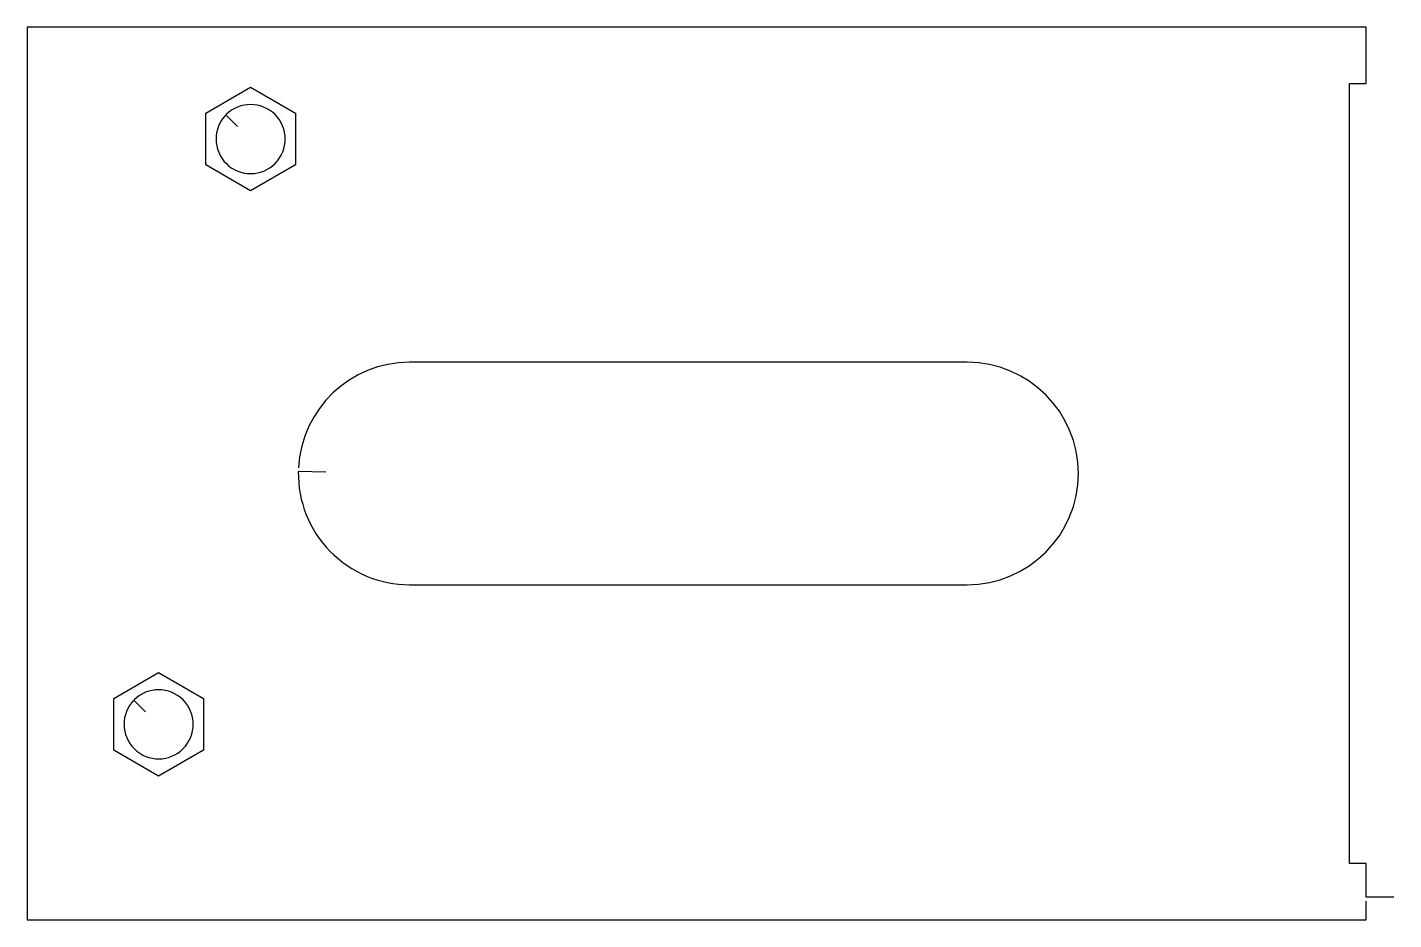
# Model space of a CAD drawing. Extents: x 5 to 250, y 1767 to 1927.
import ezdxf

# ---------------------------------------------------------------- set-up
doc = ezdxf.new("R2010")
doc.units = 0

msp = doc.modelspace()

# ---------------------------------------------------------------- linework, layer by layer
for p, q in [((245.05, 1927.05), (4.95, 1927.05)), ((4.95, 1927.05), (4.95, 1766.95)), ((245.05, 1916.95), (245.05, 1927.05)), ((36.95, 1911.65), (45, 1916.3)), ((45, 1916.3), (53.05, 1911.65)), ((242.05, 1777.05), (242.05, 1916.95)), ((242.05, 1916.95), (245.05, 1916.95)), ((36.95, 1902.35), (36.95, 1911.65)), ((53.05, 1911.65), (53.05, 1902.35)), ((42.67, 1909.26), (40.58, 1911.35)), ((45, 1897.7), (36.95, 1902.35)), ((53.05, 1902.35), (45, 1897.7)), ((173.5, 1866.95), (73.5, 1866.95)), ((58.5, 1847.25), (53.55, 1847.35)), ((73.5, 1827.05), (173.5, 1827.05)), ((20.45, 1806.65), (28.5, 1811.3)), ((28.5, 1811.3), (36.55, 1806.65)), ((20.45, 1797.35), (20.45, 1806.65)), ((26.17, 1804.26), (24.08, 1806.35)), ((36.55, 1806.65), (36.55, 1797.35)), ((28.5, 1792.7), (20.45, 1797.35)), ((36.55, 1797.35), (28.5, 1792.7)), ((245.05, 1777.05), (242.05, 1777.05)), ((245.05, 1770.99), (245.05, 1777.05)), ((250, 1770.99), (245.05, 1770.99)), ((245.05, 1766.95), (245.05, 1770.29)), ((4.95, 1766.95), (245.05, 1766.95))]:
    msp.add_line(p, q)
for centre, radius, start, end in [((45, 1907), 6.2, 135.4573, 135), ((73.5, 1847), 19.95, 90, 177.0114), ((173.5, 1847), 19.95, 270, 90), ((73.5, 1847), 19.95, 178.9949, 270), ((28.5, 1802), 6.2, 135.4573, 135)]:
    msp.add_arc(centre, radius, start, end)

doc.saveas('drawing.dxf')
